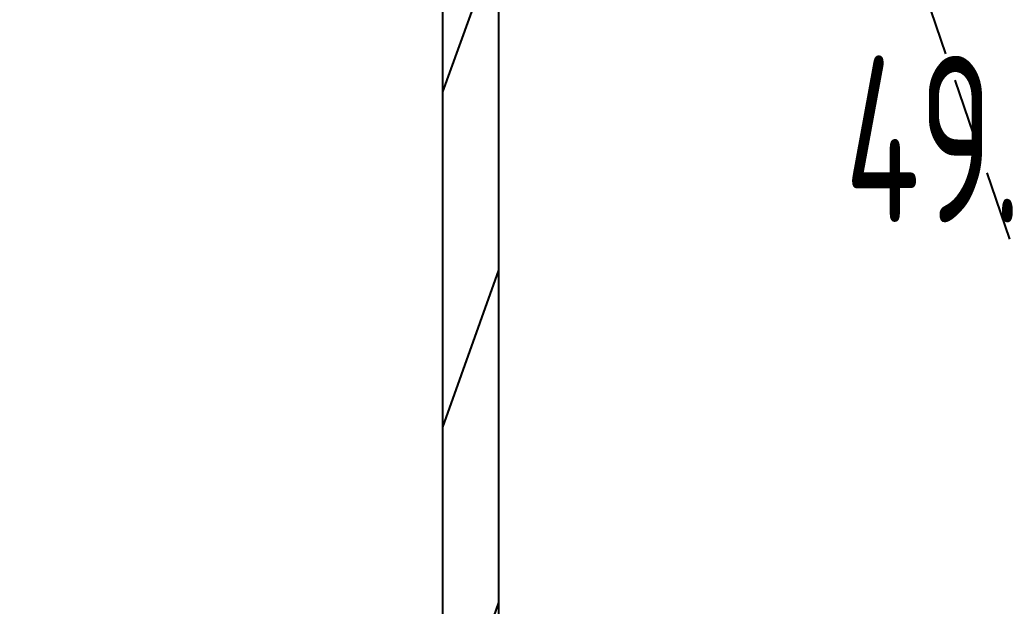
# Model space of a CAD drawing. Header units: inches. Extents: x 0 to 1813292486, y 0 to 3473589894.
# Drawn here: x 600526374 to 600529899, y 3473207325 to 3473209421 of the extents above; entities that cross this region are included whole.
import ezdxf

# ---------------------------------------------------------------- set-up
doc = ezdxf.new("R2010")
doc.units = ezdxf.units.IN
doc.header["$LTSCALE"] = 1000
doc.header["$MEASUREMENT"] = 0
doc.linetypes.add('AX-MALL-WALL-P02-QT$0$DASH', pattern=[0.35, 0.25, -0.1])
for name, color, linetype in [('A-Anno-Note', 241, 'Continuous'), ('AX-MALL-P02-200$0$A-Anno-Note', 241, 'Continuous'), ('AX-MALL-WALL-P02$0$A-Anno-Note', 241, 'Continuous'), ('AX-MALL-WALL-P02-QT$0$A-Detl-Patt', 8, 'Continuous'), ('AX-MALL-WALL-P02-QT$0$A-Detl-Thin', 131, 'Continuous'), ('AX-MALL-WALL-P02-QT$0$A-Wall', 2, 'Continuous'), ('AX-MALL-WALL-P02-QT$0$A-Wall-Patt', 13, 'Continuous'), ('AX-MALL-WORD-P02$0$A-Spac-Iden', 231, 'Continuous')]:
    doc.layers.add(name, color=color, linetype=linetype)
doc.layers.add('AX-MALL-WALL-P02-QT$0$M-AUX-TO-ARCH', color=1, linetype='Continuous', plot=False)
doc.styles.add('AX-MALL-WORD-P02$0$_TCH_SPACE', font='gbenor.shx', dxfattribs={"bigfont": 'gbcbig.shx'})

# ---------------------------------------------------------------- blocks, each defined once
blk = doc.blocks.new('AX-MALL-WORD-P02')
at = {"layer": 'AX-MALL-WORD-P02$0$A-Spac-Iden', "style": 'AX-MALL-WORD-P02$0$_TCH_SPACE', "width": 0.7}
blk.add_text('49.21m', height=595, rotation=339.5681613091017, dxfattribs=at).set_placement((600334581.9917357, 3473086372.244583))
blk = doc.blocks.new('AX-MALL-WALL-P02-QT$0$tj')
at = {"layer": 'AX-MALL-WALL-P02-QT$0$A-Detl-Patt'}
h = blk.add_hatch(dxfattribs=at)
h.set_pattern_fill('STEEL', color=256, scale=100.0000000000001, angle=50.43183869082386)
h.set_pattern_definition([(75.00000000004839, (-14278.19445574284, 156289.8254051208), (-153.3407249234246, 41.08752340989569), []), (75.00000000004839, (-14317.88195610046, 156358.5661673546), (-153.3407249234246, 41.08752340989569), [])])
edge = h.paths.add_edge_path()
edge.add_line((88101.273016572, 47666.64152574539), (87883.93542659283, 47459.84604215622))
edge.add_line((87883.93542659283, 47459.84604215622), (91571.54751467705, 43584.64122533798))
edge.add_arc((262949.389629302, 558937.705083496), 543101.4133620498, 251.6057364187558, 260.0288666978238)
edge.add_arc((172180.8466627672, -2862.146247219684), 27099.9982179492, 64.7128659603706, 96.9316049602786, ccw=False)
edge.add_arc((262948.9730309481, 558936.3205539446), 543099.9677998082, 261.6155114784545, 271.7251478115656)
edge.add_line((279298.9759148359, 16082.51663446426), (279298.9759315252, 16382.65274763107))
edge.add_arc((262948.9742454757, 558936.3204835369), 542799.9676941936, 261.62020364125146, 271.7261014454634, ccw=False)
edge.add_arc((172180.8456921196, -2862.14609140989), 27400.00151046549, 64.80631838577902, 96.83815911678944)
edge.add_arc((262949.394896181, 558937.7037490648), 542801.4137571028, 251.6136389015772, 260.02417327084333, ccw=False)
edge.add_line((91737.26096642017, 43845.69257831573), (88101.273016572, 47666.64152574539))
blk = doc.blocks.new('AX-MALL-WALL-P02-QT$0$1')
at = {"layer": 'AX-MALL-WALL-P02-QT$0$A-Detl-Patt', "linetype": 'AX-MALL-WALL-P02-QT$0$DASH', "extrusion": (0, 0, -1)}
for p, q in [((108521.714856267, -109072.1955194473), (108772.1514668465, -108543.5117721558)), ((108548.8268431425, -109085.0384221077), (108799.2634540796, -108556.3546748161)), ((108799.2634540796, -108556.3546748161), (108772.1514668465, -108543.5117721558)), ((109579.0823497772, -109573.0687398911), (109829.5189602375, -109044.3849935532)), ((109606.1943365335, -109585.9116430283), (109856.6309474707, -109057.2278962135)), ((109829.5189602375, -109044.3849935532), (109856.6309474707, -109057.2278962135)), ((108521.714856267, -109072.1955194473), (108548.8268431425, -109085.0384221077)), ((109606.1943365335, -109585.9116430283), (109579.0823497772, -109573.0687398911))]:
    blk.add_line(p, q, dxfattribs=at)
at = {"layer": 'AX-MALL-WALL-P02-QT$0$A-Detl-Patt', "linetype": 'AX-MALL-WALL-P02-QT$0$DASH', "lineweight": 13, "extrusion": (0, 0, -1)}
blk.add_lwpolyline([(-108799.1811138391, -108556.5284986496, 0.4067224467930122), (-109063.9545964003, -109329.0535812378, 0.4067224466732205), (-109829.4366202354, -109044.5588169098)], format="xyb", dxfattribs=at)
at = {"layer": 'AX-MALL-WALL-P02-QT$0$A-Detl-Patt', "linetype": 'AX-MALL-WALL-P02-QT$0$DASH', "lineweight": 13}
blk.add_lwpolyline([(108478.905179143, -109162.5688095093), (109563.3846606016, -109676.2849311829), (109649.0040137768, -109495.538351059), (108564.524532795, -108981.8222289085)], close=True, dxfattribs=at)
blk = doc.blocks.new('AX-MALL-WALL-P02-QT')
at = {"layer": 'AX-MALL-WALL-P02-QT$0$A-Wall-Patt'}
h = blk.add_hatch(dxfattribs=at)
h.set_pattern_fill('普通砖', color=256, scale=200, style=0)
h.set_pattern_definition([(45, (0, 359.0227), (-353.55353201463, 353.55353201463), [])])
h.paths.add_polyline_path([(600332180.6903054, 3473083770.51815), (600332309.3063495, 3473083815.376318), (600335280.1953036, 3473091790.288926), (600335252.6320435, 3473091907.270596), (600335127.6869571, 3473091953.816307), (600332131.1824615, 3473083910.142561)])
at = {"layer": 'AX-MALL-WALL-P02-QT$0$A-Detl-Patt', "linetype": 'AX-MALL-WALL-P02-QT$0$DASH'}
blk.add_line((600334679.0634359, 3473068616.192784), (600335267.3240895, 3473092328.651565), dxfattribs=at)
at = {"layer": 'AX-MALL-WALL-P02-QT$0$A-Wall'}
for p, q in [((600332131.1824615, 3473083910.142561), (600335127.6869571, 3473091953.816307)), ((600332309.3063495, 3473083815.376318), (600335280.1953036, 3473091790.288926))]:
    blk.add_line(p, q, dxfattribs=at)
at = {"layer": 'AX-MALL-WALL-P02-QT$0$A-Detl-Thin', "rotation": 339.5681613091762}
blk.add_blockref('AX-MALL-WALL-P02-QT$0$tj', (600144118.6961328, 3473128496.287411), dxfattribs=at)
at = {"layer": 'AX-MALL-WALL-P02-QT$0$M-AUX-TO-ARCH', "rotation": 357.0990560663406}
blk.add_blockref('AX-MALL-WALL-P02-QT$0$1', (600227322.0923959, 3473200397.342435), dxfattribs=at)
blk = doc.blocks.new('AX-MALL-WALL-P02')
at = {"layer": 'AX-MALL-WALL-P02$0$A-Anno-Note'}
blk.add_blockref('AX-MALL-WORD-P02', (0, 0), dxfattribs=at)
blk.add_blockref('AX-MALL-WALL-P02-QT', (0, 0), dxfattribs=at)
blk = doc.blocks.new('AX-MALL-P02-200')
at = {"layer": 'AX-MALL-P02-200$0$A-Anno-Note'}
blk.add_blockref('AX-MALL-WALL-P02', (0, 0), dxfattribs=at)

msp = doc.modelspace()

# ---------------------------------------------------------------- block references
at = {"layer": 'A-Anno-Note', "rotation": 20.43183869077545}
msp.add_blockref('AX-MALL-P02-200', (1250392458.527329, 9048125.682563305), dxfattribs=at)

doc.saveas('drawing.dxf')
